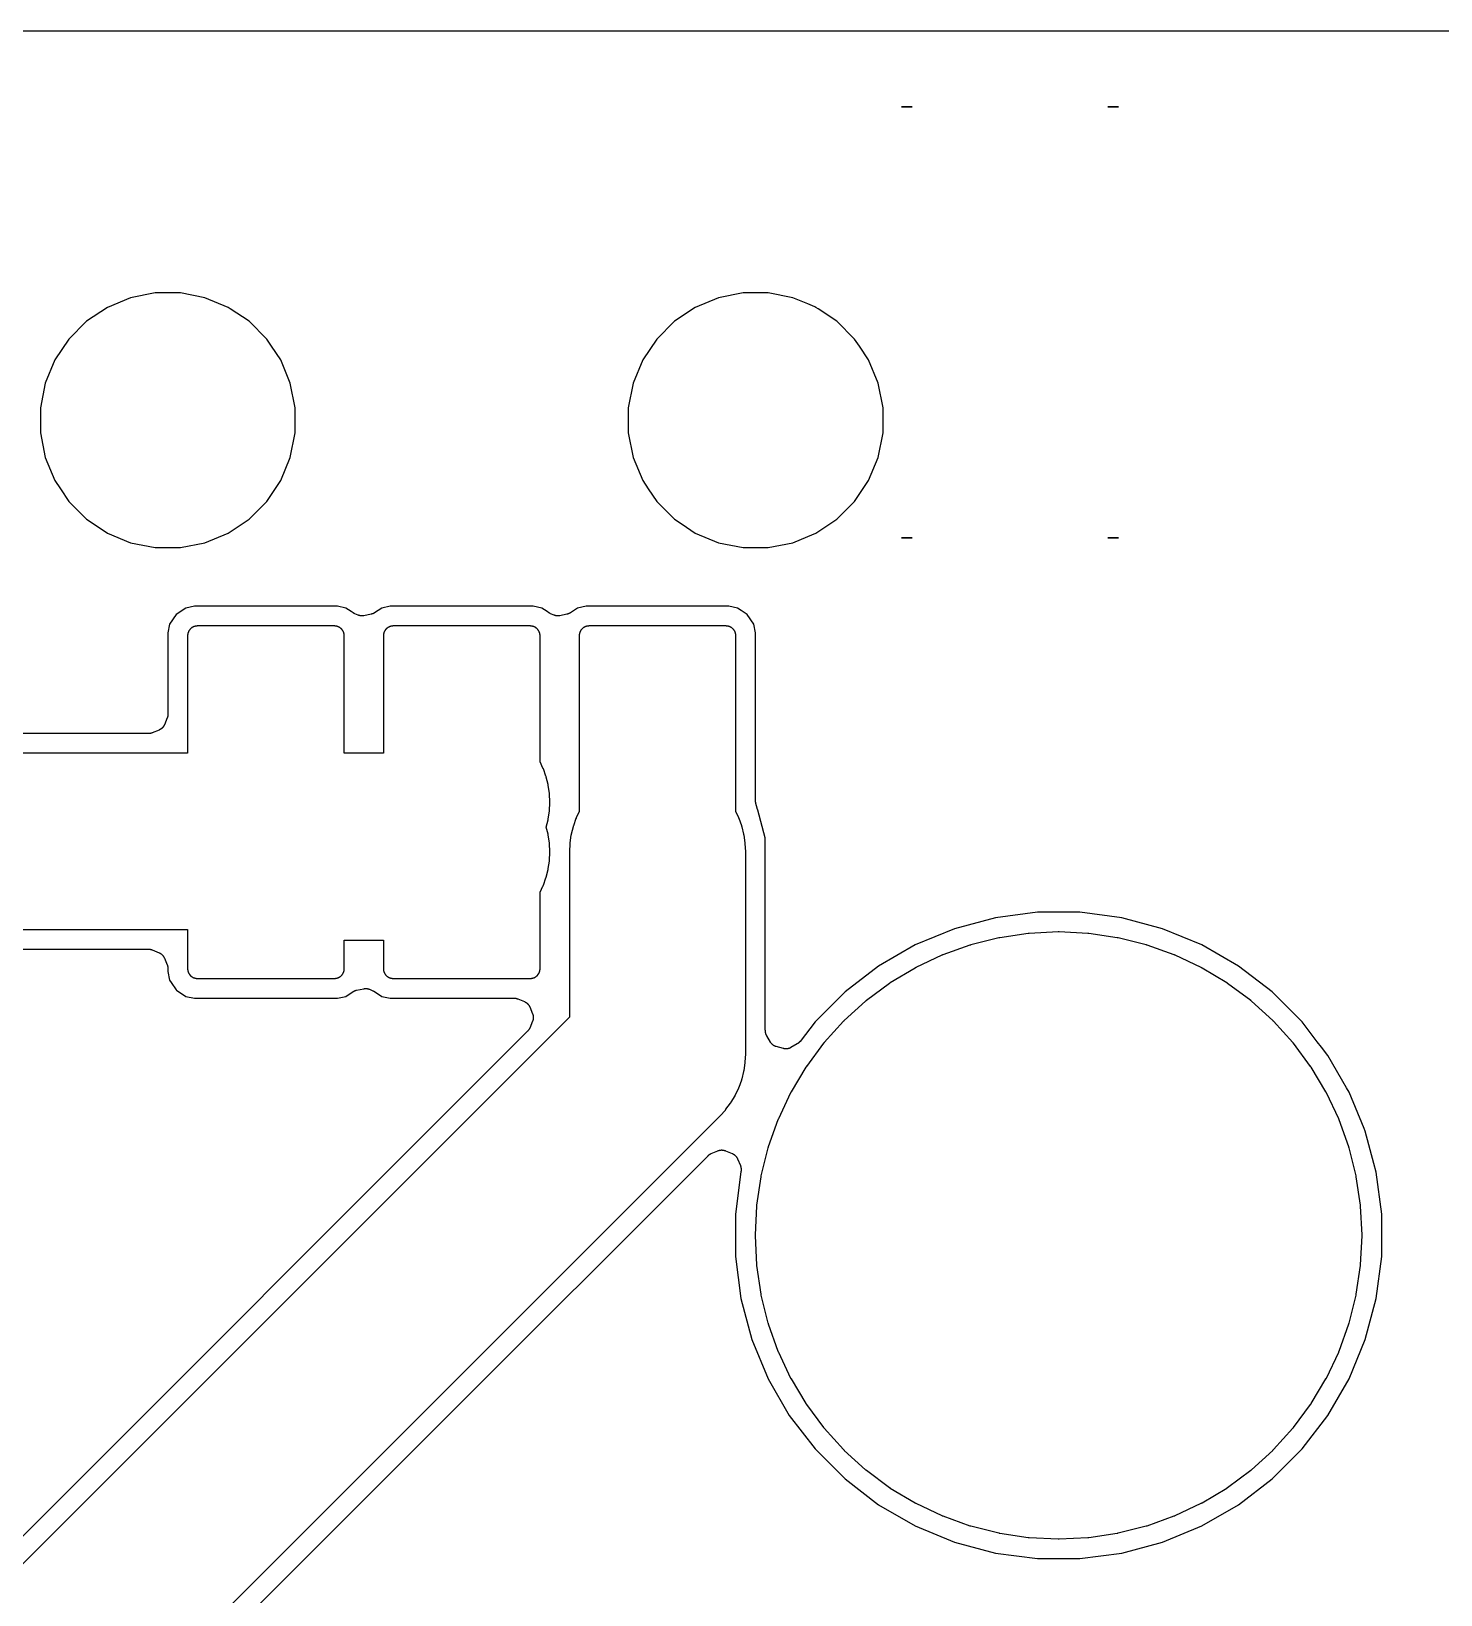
# Model space of a CAD drawing. Header units: metres. Extents: x 95.8 to 136.2, y -96.2 to -61.8.
# Drawn here: x 121.75 to 128.95, y -69.84 to -61.85 of the extents above; entities that cross this region are included whole.
import ezdxf

# ---------------------------------------------------------------- set-up
doc = ezdxf.new("R2010")
doc.units = ezdxf.units.M

msp = doc.modelspace()

# ---------------------------------------------------------------- linework, layer by layer
for points in [[(134, -61.85), (98, -61.85)], [(126.1972, -62.2367), (126.2521, -62.2367), (126.2521, -62.2367), (126.1972, -62.2367), (126.1972, -62.2367)], [(127.307, -62.2367), (127.307, -62.2367), (127.2521, -62.2367), (127.2521, -62.2367), (127.307, -62.2367)], [(121.8004, -63.7726), (121.8004, -63.9008), (121.8254, -64.0264), (121.8744, -64.1448), (121.9026, -64.187), (121.9456, -64.2514), (122.0362, -64.342), (122.0752, -64.368), (122.1428, -64.4132), (122.2612, -64.4622), (122.3868, -64.4872), (122.515, -64.4872), (122.6406, -64.4622), (122.759, -64.4132), (122.8656, -64.342), (122.9562, -64.2514), (123.0274, -64.1448), (123.0764, -64.0264), (123.1014, -63.9008), (123.1014, -63.7726), (123.0764, -63.647), (123.0274, -63.5286), (122.9806, -63.4586), (122.9562, -63.422), (122.8656, -63.3314), (122.7696, -63.2673), (122.759, -63.2602), (122.6406, -63.2112), (122.515, -63.1862), (122.3868, -63.1862), (122.2612, -63.2112), (122.1428, -63.2602), (122.0362, -63.3314), (121.9456, -63.422), (121.8744, -63.5286), (121.8254, -63.647), (121.8004, -63.7726)], [(124.8026, -63.7726), (124.8026, -63.9008), (124.8276, -64.0264), (124.8766, -64.1448), (124.9048, -64.187), (124.9478, -64.2514), (125.0384, -64.342), (125.0774, -64.368), (125.145, -64.4132), (125.2634, -64.4622), (125.389, -64.4872), (125.5172, -64.4872), (125.6428, -64.4622), (125.7195, -64.4305), (125.7612, -64.4132), (125.8678, -64.342), (125.9584, -64.2514), (126.0296, -64.1448), (126.0786, -64.0264), (126.1036, -63.9008), (126.1036, -63.7726), (126.0786, -63.647), (126.0296, -63.5286), (125.9828, -63.4586), (125.9584, -63.422), (125.8678, -63.3314), (125.7718, -63.2673), (125.7612, -63.2602), (125.7555, -63.2579), (125.719, -63.2427), (125.6428, -63.2112), (125.5172, -63.1862), (125.389, -63.1862), (125.2634, -63.2112), (125.145, -63.2602), (125.0384, -63.3314), (124.9478, -63.422), (124.8766, -63.5286), (124.8276, -63.647), (124.8026, -63.7726)], [(126.1972, -64.4365), (126.2521, -64.4365), (126.2521, -64.4365), (126.1972, -64.4365), (126.1972, -64.4365)], [(127.307, -64.4365), (127.307, -64.4365), (127.2521, -64.4365), (127.2521, -64.4365), (127.307, -64.4365)], [(122.4995, -70.303), (123.849, -68.9535), (125.2098, -67.5927), (125.2107, -67.5919), (125.2116, -67.591), (125.2125, -67.5902), (125.2134, -67.5894), (125.2144, -67.5887), (125.2154, -67.5879), (125.2164, -67.5872), (125.2174, -67.5865), (125.2184, -67.5858), (125.2195, -67.5852), (125.2205, -67.5846), (125.2216, -67.584), (125.2227, -67.5834), (125.2238, -67.5829), (125.2249, -67.5824), (125.226, -67.5819), (125.2607, -67.5675), (125.2618, -67.5671), (125.263, -67.5666), (125.2641, -67.5662), (125.2653, -67.5659), (125.2665, -67.5655), (125.2677, -67.5652), (125.2689, -67.5649), (125.2701, -67.5647), (125.2713, -67.5645), (125.2725, -67.5643), (125.2737, -67.5641), (125.2749, -67.564), (125.2761, -67.5639), (125.2774, -67.5638), (125.2786, -67.5637), (125.2798, -67.5637), (125.281, -67.5637), (125.2823, -67.5638), (125.2835, -67.5639), (125.2847, -67.564), (125.2859, -67.5641), (125.2871, -67.5643), (125.2884, -67.5645), (125.2896, -67.5647), (125.2908, -67.5649), (125.292, -67.5652), (125.2931, -67.5655), (125.2943, -67.5659), (125.2955, -67.5662), (125.2967, -67.5666), (125.2978, -67.5671), (125.2989, -67.5675), (125.3336, -67.5819), (125.3347, -67.5824), (125.3358, -67.5829), (125.3369, -67.5834), (125.338, -67.584), (125.3391, -67.5846), (125.3402, -67.5852), (125.3412, -67.5858), (125.3422, -67.5865), (125.3432, -67.5872), (125.3442, -67.5879), (125.3452, -67.5887), (125.3462, -67.5894), (125.3471, -67.5902), (125.348, -67.591), (125.3489, -67.5919), (125.3498, -67.5927), (125.3507, -67.5936), (125.3515, -67.5945), (125.3523, -67.5954), (125.3531, -67.5964), (125.3539, -67.5973), (125.3546, -67.5983), (125.3553, -67.5993), (125.356, -67.6003), (125.3567, -67.6013), (125.3573, -67.6024), (125.358, -67.6034), (125.3586, -67.6045), (125.3591, -67.6056), (125.3597, -67.6067), (125.3602, -67.6078), (125.3606, -67.6089), (125.375, -67.6436), (125.3754, -67.6447), (125.3759, -67.6458), (125.3763, -67.647), (125.3766, -67.6481), (125.377, -67.6493), (125.3773, -67.6504), (125.3776, -67.6516), (125.3778, -67.6528), (125.378, -67.654), (125.3782, -67.6552), (125.3784, -67.6564), (125.3785, -67.6576), (125.3787, -67.6588), (125.3787, -67.66), (125.3788, -67.6612), (125.3788, -67.6624), (125.3788, -67.6636), (125.3788, -67.6648), (125.3787, -67.666), (125.3783, -67.6724), (125.3782, -67.6735), (125.3781, -67.6746), (125.378, -67.6756), (125.3495, -67.8918), (125.3495, -68.1082), (125.3777, -68.3227), (125.4337, -68.5317), (125.5165, -68.7316), (125.6247, -68.9189), (125.7564, -69.0906), (125.9094, -69.2436), (126.0811, -69.3753), (126.2684, -69.4835), (126.4683, -69.5663), (126.6773, -69.6223), (126.8918, -69.6505), (127.1082, -69.6505), (127.3227, -69.6223), (127.5317, -69.5663), (127.7316, -69.4835), (127.9189, -69.3753), (128.0906, -69.2436), (128.2436, -69.0906), (128.3753, -68.9189), (128.4835, -68.7316), (128.5663, -68.5317), (128.6223, -68.3227), (128.6505, -68.1082), (128.6505, -67.8918), (128.6223, -67.6773), (128.6103, -67.6326), (128.5663, -67.4683), (128.56, -67.4533), (128.4835, -67.2684), (128.4708, -67.2466), (128.3753, -67.0811), (128.3423, -67.0381), (128.3213, -67.0107), (128.2436, -66.9094), (128.0906, -66.7564), (127.9189, -66.6247), (127.7316, -66.5165), (127.5317, -66.4337), (127.3227, -66.3777), (127.1082, -66.3495), (126.8918, -66.3495), (126.6773, -66.3777), (126.4683, -66.4337), (126.2684, -66.5165), (126.0811, -66.6247), (125.9094, -66.7564), (125.7564, -66.9094), (125.68, -67.009), (125.6793, -67.0099), (125.6785, -67.0109), (125.6777, -67.0118), (125.6769, -67.0127), (125.676, -67.0136), (125.6751, -67.0144), (125.6743, -67.0153), (125.6733, -67.0161), (125.6724, -67.0169), (125.6715, -67.0177), (125.6705, -67.0184), (125.6695, -67.0192), (125.6685, -67.0199), (125.6675, -67.0205), (125.6664, -67.0212), (125.6654, -67.0218), (125.6329, -67.0406), (125.6318, -67.0412), (125.6307, -67.0417), (125.6296, -67.0423), (125.6285, -67.0428), (125.6274, -67.0433), (125.6263, -67.0438), (125.6251, -67.0442), (125.624, -67.0446), (125.6228, -67.045), (125.6216, -67.0453), (125.6204, -67.0457), (125.6193, -67.046), (125.6181, -67.0462), (125.6168, -67.0465), (125.6156, -67.0467), (125.6144, -67.0468), (125.6132, -67.047), (125.612, -67.0471), (125.6108, -67.0472), (125.6095, -67.0472), (125.6083, -67.0473), (125.6071, -67.0473), (125.6059, -67.0472), (125.6046, -67.0472), (125.6034, -67.0471), (125.6022, -67.0469), (125.601, -67.0468), (125.5998, -67.0466), (125.5985, -67.0464), (125.5973, -67.0461), (125.5961, -67.0459), (125.595, -67.0456), (125.5587, -67.0359), (125.5575, -67.0355), (125.5564, -67.0352), (125.5552, -67.0348), (125.5541, -67.0344), (125.5529, -67.0339), (125.5518, -67.0334), (125.5507, -67.0329), (125.5496, -67.0324), (125.5485, -67.0319), (125.5474, -67.0313), (125.5463, -67.0307), (125.5453, -67.03), (125.5442, -67.0294), (125.5432, -67.0287), (125.5422, -67.028), (125.5412, -67.0272), (125.5403, -67.0265), (125.5393, -67.0257), (125.5384, -67.0249), (125.5375, -67.0241), (125.5366, -67.0232), (125.5357, -67.0223), (125.5349, -67.0214), (125.5341, -67.0205), (125.5333, -67.0196), (125.5325, -67.0186), (125.5318, -67.0177), (125.531, -67.0167), (125.5303, -67.0157), (125.5296, -67.0147), (125.529, -67.0136), (125.5284, -67.0126), (125.5096, -66.9801), (125.509, -66.979), (125.5085, -66.978), (125.5079, -66.9769), (125.5074, -66.9758), (125.5069, -66.9747), (125.5065, -66.9736), (125.506, -66.9725), (125.5056, -66.9713), (125.5053, -66.9702), (125.5049, -66.969), (125.5046, -66.9679), (125.5043, -66.9667), (125.504, -66.9655), (125.5038, -66.9643), (125.5036, -66.9631), (125.5034, -66.962), (125.5032, -66.9608), (125.5031, -66.9596), (125.503, -66.9584), (125.5026, -66.952), (125.5025, -66.9509), (125.5025, -66.9498), (125.5025, -66.9487), (125.5025, -65.9689), (125.465, -65.8288), (125.4646, -65.8282), (125.4641, -65.8271), (125.4636, -65.826), (125.4631, -65.8249), (125.4626, -65.8238), (125.4622, -65.8227), (125.4618, -65.8216), (125.4614, -65.8205), (125.4611, -65.8193), (125.4608, -65.8182), (125.4542, -65.7937), (125.4539, -65.7926), (125.4536, -65.7914), (125.4534, -65.7902), (125.4532, -65.7891), (125.453, -65.7879), (125.4529, -65.7867), (125.4527, -65.7855), (125.4526, -65.7843), (125.4526, -65.7831), (125.4525, -65.782), (125.4525, -65.7808), (125.4525, -64.9226), (125.4438, -64.8787), (125.4105, -64.8289), (125.379, -64.8079), (125.3607, -64.7956), (125.3168, -64.7869), (124.5872, -64.7869), (124.5433, -64.7956), (124.507, -64.8199), (124.506, -64.8205), (124.5049, -64.8212), (124.5039, -64.8218), (124.5028, -64.8224), (124.5017, -64.823), (124.5006, -64.8235), (124.4995, -64.824), (124.4984, -64.8245), (124.4972, -64.8249), (124.4961, -64.8254), (124.4949, -64.8258), (124.4937, -64.8261), (124.4926, -64.8265), (124.4914, -64.8268), (124.4902, -64.8271), (124.489, -64.8273), (124.4522, -64.8347), (124.451, -64.8349), (124.4498, -64.8351), (124.4486, -64.8352), (124.4473, -64.8354), (124.4461, -64.8355), (124.4449, -64.8356), (124.4437, -64.8356), (124.4424, -64.8356), (124.4412, -64.8356), (124.44, -64.8356), (124.4388, -64.8355), (124.4375, -64.8354), (124.4363, -64.8352), (124.4351, -64.8351), (124.4339, -64.8349), (124.4327, -64.8347), (124.4315, -64.8344), (124.4303, -64.8341), (124.4291, -64.8338), (124.4279, -64.8335), (124.4268, -64.8331), (124.4256, -64.8327), (124.4244, -64.8323), (124.4233, -64.8318), (124.4056, -64.8245), (124.4045, -64.824), (124.4034, -64.8235), (124.4023, -64.823), (124.4012, -64.8224), (124.4001, -64.8218), (124.3991, -64.8212), (124.398, -64.8205), (124.397, -64.8199), (124.3879, -64.8138), (124.3607, -64.7956), (124.3168, -64.7869), (123.5872, -64.7869), (123.5433, -64.7956), (123.507, -64.8199), (123.506, -64.8205), (123.5049, -64.8212), (123.5039, -64.8218), (123.5028, -64.8224), (123.5017, -64.823), (123.5006, -64.8235), (123.4995, -64.824), (123.4984, -64.8245), (123.4972, -64.8249), (123.4961, -64.8254), (123.4949, -64.8258), (123.4937, -64.8261), (123.4926, -64.8265), (123.4914, -64.8268), (123.4902, -64.8271), (123.489, -64.8273), (123.4522, -64.8347), (123.451, -64.8349), (123.4498, -64.8351), (123.4486, -64.8352), (123.4473, -64.8354), (123.4461, -64.8355), (123.4449, -64.8356), (123.4437, -64.8356), (123.4424, -64.8356), (123.4412, -64.8356), (123.44, -64.8356), (123.4388, -64.8355), (123.4375, -64.8354), (123.4363, -64.8352), (123.4351, -64.8351), (123.4339, -64.8349), (123.4327, -64.8347), (123.4315, -64.8344), (123.4303, -64.8341), (123.4291, -64.8338), (123.4279, -64.8335), (123.4268, -64.8331), (123.4256, -64.8327), (123.4244, -64.8323), (123.4233, -64.8318), (123.4056, -64.8245), (123.4045, -64.824), (123.4034, -64.8235), (123.4023, -64.823), (123.4012, -64.8224), (123.4001, -64.8218), (123.3991, -64.8212), (123.398, -64.8205), (123.397, -64.8199), (123.3879, -64.8138), (123.3607, -64.7956), (123.3168, -64.7869), (122.5872, -64.7869), (122.5433, -64.7956), (122.4935, -64.8289), (122.4602, -64.8787), (122.4515, -64.9226), (122.4515, -65.338), (122.4515, -65.3392), (122.4514, -65.3405), (122.4514, -65.3417), (122.4513, -65.3429), (122.4511, -65.3441), (122.451, -65.3453), (122.4508, -65.3465), (122.4505, -65.3478), (122.4503, -65.349), (122.45, -65.3501), (122.4497, -65.3513), (122.4493, -65.3525), (122.449, -65.3537), (122.4486, -65.3548), (122.4481, -65.356), (122.4477, -65.3571), (122.4333, -65.3918), (122.4329, -65.3929), (122.4323, -65.394), (122.4318, -65.3951), (122.4312, -65.3962), (122.4307, -65.3973), (122.43, -65.3984), (122.4294, -65.3994), (122.4287, -65.4004), (122.428, -65.4014), (122.4273, -65.4024), (122.4266, -65.4034), (122.4258, -65.4044), (122.425, -65.4053), (122.4242, -65.4062), (122.4234, -65.4071), (122.4225, -65.408), (122.4216, -65.4089), (122.4207, -65.4097), (122.4198, -65.4105), (122.4189, -65.4113), (122.4179, -65.4121), (122.4169, -65.4128), (122.4159, -65.4135), (122.4149, -65.4142), (122.4139, -65.4149), (122.4129, -65.4155), (122.4118, -65.4162), (122.4107, -65.4167), (122.4096, -65.4173), (122.4085, -65.4178), (122.4074, -65.4184), (122.4063, -65.4188), (122.3716, -65.4332), (122.3705, -65.4336), (122.3693, -65.4341), (122.3682, -65.4345), (122.367, -65.4348), (122.3658, -65.4352), (122.3646, -65.4355), (122.3635, -65.4358), (122.3623, -65.436), (122.361, -65.4363), (122.3598, -65.4365), (122.3586, -65.4366), (122.3574, -65.4368), (122.3562, -65.4369), (122.355, -65.4369), (122.3537, -65.437), (122.3525, -65.437), (121.8227, -65.437), (121.8215, -65.437), (121.8202, -65.4369), (121.819, -65.4369), (121.8178, -65.4368), (121.8166, -65.4366), (121.8157, -65.4365), (120.6019, -65.4365)], [(122.3702, -70.2905), (125.2703, -67.3903), (125.2712, -67.3895), (125.272, -67.3886), (125.2984, -67.3595), (125.2992, -67.3585), (125.3, -67.3576), (125.3008, -67.3566), (125.3015, -67.3557), (125.3249, -67.3241), (125.3256, -67.3231), (125.3263, -67.3221), (125.327, -67.3211), (125.3276, -67.32), (125.3478, -67.2864), (125.3484, -67.2853), (125.349, -67.2842), (125.3496, -67.2831), (125.3501, -67.282), (125.3669, -67.2465), (125.3674, -67.2454), (125.3679, -67.2443), (125.3684, -67.2431), (125.3688, -67.242), (125.382, -67.205), (125.3824, -67.2039), (125.3828, -67.2027), (125.3832, -67.2015), (125.3835, -67.2003), (125.393, -67.1622), (125.3933, -67.161), (125.3935, -67.1598), (125.3938, -67.1586), (125.394, -67.1574), (125.3997, -67.1186), (125.3999, -67.1173), (125.4, -67.1161), (125.4001, -67.1149), (125.4002, -67.1137), (125.4021, -67.0745), (125.4022, -67.0732), (125.4022, -67.072), (125.4022, -66.0414), (125.4022, -66.0402), (125.4021, -66.0389), (125.4002, -65.9997), (125.4001, -65.9985), (125.4, -65.9973), (125.3999, -65.9961), (125.3997, -65.9948), (125.394, -65.956), (125.3938, -65.9548), (125.3935, -65.9536), (125.3933, -65.9524), (125.393, -65.9512), (125.3835, -65.9131), (125.3832, -65.9119), (125.3828, -65.9107), (125.3824, -65.9095), (125.382, -65.9084), (125.3688, -65.8714), (125.3684, -65.8703), (125.3679, -65.8691), (125.3674, -65.868), (125.3669, -65.8669), (125.352, -65.8353), (125.352, -64.9374), (125.352, -64.9362), (125.3519, -64.9349), (125.3519, -64.9337), (125.3518, -64.9325), (125.3516, -64.9313), (125.3515, -64.9301), (125.3513, -64.9289), (125.351, -64.9276), (125.3508, -64.9264), (125.3505, -64.9253), (125.3502, -64.9241), (125.3498, -64.9229), (125.3495, -64.9217), (125.3491, -64.9206), (125.3486, -64.9194), (125.3482, -64.9183), (125.3477, -64.9171), (125.3472, -64.916), (125.3467, -64.9149), (125.3461, -64.9138), (125.3455, -64.9128), (125.3449, -64.9117), (125.3442, -64.9107), (125.3436, -64.9096), (125.3429, -64.9086), (125.3422, -64.9076), (125.3414, -64.9066), (125.3407, -64.9057), (125.3399, -64.9047), (125.339, -64.9038), (125.3382, -64.9029), (125.3374, -64.902), (125.3365, -64.9012), (125.3356, -64.9004), (125.3347, -64.8995), (125.3337, -64.8987), (125.3328, -64.898), (125.3318, -64.8972), (125.3308, -64.8965), (125.3298, -64.8958), (125.3287, -64.8952), (125.3277, -64.8945), (125.3266, -64.8939), (125.3256, -64.8933), (125.3245, -64.8927), (125.3234, -64.8922), (125.3223, -64.8917), (125.3211, -64.8912), (125.32, -64.8908), (125.3188, -64.8903), (125.3177, -64.8899), (125.3165, -64.8896), (125.3153, -64.8892), (125.3141, -64.8889), (125.313, -64.8886), (125.3118, -64.8884), (125.3105, -64.8881), (125.3093, -64.8879), (125.3081, -64.8878), (125.3069, -64.8876), (125.3057, -64.8875), (125.3045, -64.8875), (125.3032, -64.8874), (125.302, -64.8874), (124.602, -64.8874), (124.6008, -64.8874), (124.5995, -64.8875), (124.5983, -64.8875), (124.5971, -64.8876), (124.5959, -64.8878), (124.5947, -64.8879), (124.5935, -64.8881), (124.5922, -64.8884), (124.591, -64.8886), (124.5899, -64.8889), (124.5887, -64.8892), (124.5875, -64.8896), (124.5863, -64.8899), (124.5852, -64.8903), (124.584, -64.8908), (124.5829, -64.8912), (124.5817, -64.8917), (124.5806, -64.8922), (124.5795, -64.8927), (124.5784, -64.8933), (124.5774, -64.8939), (124.5763, -64.8945), (124.5753, -64.8952), (124.5742, -64.8958), (124.5732, -64.8965), (124.5722, -64.8972), (124.5712, -64.898), (124.5703, -64.8987), (124.5693, -64.8995), (124.5684, -64.9004), (124.5675, -64.9012), (124.5666, -64.902), (124.5658, -64.9029), (124.565, -64.9038), (124.5641, -64.9047), (124.5633, -64.9057), (124.5626, -64.9066), (124.5618, -64.9076), (124.5611, -64.9086), (124.5604, -64.9096), (124.5598, -64.9107), (124.5591, -64.9117), (124.5585, -64.9128), (124.5579, -64.9138), (124.5573, -64.9149), (124.5568, -64.916), (124.5563, -64.9171), (124.5558, -64.9183), (124.5554, -64.9194), (124.5549, -64.9206), (124.5545, -64.9217), (124.5542, -64.9229), (124.5538, -64.9241), (124.5535, -64.9253), (124.5532, -64.9264), (124.553, -64.9276), (124.5527, -64.9289), (124.5525, -64.9301), (124.5524, -64.9313), (124.5522, -64.9325), (124.5521, -64.9337), (124.5521, -64.9349), (124.552, -64.9362), (124.552, -64.9374), (124.552, -65.8353), (124.5371, -65.8669), (124.5366, -65.868), (124.5361, -65.8691), (124.5356, -65.8703), (124.5352, -65.8714), (124.522, -65.9084), (124.5216, -65.9095), (124.5212, -65.9107), (124.5208, -65.9119), (124.5205, -65.9131), (124.511, -65.9512), (124.5107, -65.9524), (124.5105, -65.9536), (124.5102, -65.9548), (124.51, -65.956), (124.5043, -65.9948), (124.5041, -65.9961), (124.504, -65.9973), (124.5039, -65.9985), (124.5038, -65.9997), (124.5019, -66.0389), (124.5018, -66.0402), (124.5018, -66.0414), (124.5018, -66.8855), (118.608, -72.7793)], [(120.3375, -66.4377), (122.552, -66.4377), (122.552, -66.6374), (122.552, -66.6386), (122.5521, -66.6399), (122.5521, -66.6411), (122.5522, -66.6423), (122.5524, -66.6435), (122.5525, -66.6447), (122.5527, -66.6459), (122.553, -66.6472), (122.5532, -66.6484), (122.5535, -66.6495), (122.5538, -66.6507), (122.5542, -66.6519), (122.5545, -66.6531), (122.5549, -66.6542), (122.5554, -66.6554), (122.5558, -66.6565), (122.5563, -66.6577), (122.5568, -66.6588), (122.5573, -66.6599), (122.5579, -66.661), (122.5585, -66.662), (122.5591, -66.6631), (122.5598, -66.6641), (122.5604, -66.6652), (122.5611, -66.6662), (122.5618, -66.6672), (122.5626, -66.6682), (122.5633, -66.6691), (122.5641, -66.6701), (122.565, -66.671), (122.5658, -66.6719), (122.5666, -66.6728), (122.5675, -66.6736), (122.5684, -66.6744), (122.5693, -66.6753), (122.5703, -66.6761), (122.5712, -66.6768), (122.5722, -66.6776), (122.5732, -66.6783), (122.5742, -66.679), (122.5753, -66.6796), (122.5763, -66.6803), (122.5774, -66.6809), (122.5784, -66.6815), (122.5795, -66.6821), (122.5806, -66.6826), (122.5817, -66.6831), (122.5829, -66.6836), (122.584, -66.684), (122.5852, -66.6845), (122.5863, -66.6849), (122.5875, -66.6852), (122.5887, -66.6856), (122.5899, -66.6859), (122.591, -66.6862), (122.5922, -66.6864), (122.5935, -66.6867), (122.5947, -66.6869), (122.5959, -66.687), (122.5971, -66.6872), (122.5983, -66.6873), (122.5995, -66.6873), (122.6008, -66.6874), (122.602, -66.6874), (123.302, -66.6874), (123.3032, -66.6874), (123.3045, -66.6873), (123.3057, -66.6873), (123.3069, -66.6872), (123.3081, -66.687), (123.3093, -66.6869), (123.3105, -66.6867), (123.3118, -66.6864), (123.313, -66.6862), (123.3141, -66.6859), (123.3153, -66.6856), (123.3165, -66.6852), (123.3177, -66.6849), (123.3188, -66.6845), (123.32, -66.684), (123.3211, -66.6836), (123.3223, -66.6831), (123.3234, -66.6826), (123.3245, -66.6821), (123.3256, -66.6815), (123.3266, -66.6809), (123.3277, -66.6803), (123.3287, -66.6796), (123.3298, -66.679), (123.3308, -66.6783), (123.3318, -66.6776), (123.3328, -66.6768), (123.3337, -66.6761), (123.3347, -66.6753), (123.3356, -66.6744), (123.3365, -66.6736), (123.3374, -66.6728), (123.3382, -66.6719), (123.339, -66.671), (123.3399, -66.6701), (123.3407, -66.6691), (123.3414, -66.6682), (123.3422, -66.6672), (123.3429, -66.6662), (123.3436, -66.6652), (123.3442, -66.6641), (123.3449, -66.6631), (123.3455, -66.662), (123.3461, -66.661), (123.3467, -66.6599), (123.3472, -66.6588), (123.3477, -66.6577), (123.3482, -66.6565), (123.3486, -66.6554), (123.3491, -66.6542), (123.3495, -66.6531), (123.3498, -66.6519), (123.3502, -66.6507), (123.3505, -66.6495), (123.3508, -66.6484), (123.351, -66.6472), (123.3513, -66.6459), (123.3515, -66.6447), (123.3516, -66.6435), (123.3518, -66.6423), (123.3519, -66.6411), (123.3519, -66.6399), (123.352, -66.6386), (123.352, -66.6374), (123.352, -66.4916), (123.552, -66.4916), (123.552, -66.6374), (123.552, -66.6386), (123.5521, -66.6399), (123.5521, -66.6411), (123.5522, -66.6423), (123.5524, -66.6435), (123.5525, -66.6447), (123.5527, -66.6459), (123.553, -66.6472), (123.5532, -66.6484), (123.5535, -66.6495), (123.5538, -66.6507), (123.5542, -66.6519), (123.5545, -66.6531), (123.5549, -66.6542), (123.5554, -66.6554), (123.5558, -66.6565), (123.5563, -66.6577), (123.5568, -66.6588), (123.5573, -66.6599), (123.5579, -66.661), (123.5585, -66.662), (123.5591, -66.6631), (123.5598, -66.6641), (123.5604, -66.6652), (123.5611, -66.6662), (123.5618, -66.6672), (123.5626, -66.6682), (123.5633, -66.6691), (123.5641, -66.6701), (123.565, -66.671), (123.5658, -66.6719), (123.5666, -66.6728), (123.5675, -66.6736), (123.5684, -66.6744), (123.5693, -66.6753), (123.5703, -66.6761), (123.5712, -66.6768), (123.5722, -66.6776), (123.5732, -66.6783), (123.5742, -66.679), (123.5753, -66.6796), (123.5763, -66.6803), (123.5774, -66.6809), (123.5784, -66.6815), (123.5795, -66.6821), (123.5806, -66.6826), (123.5817, -66.6831), (123.5829, -66.6836), (123.584, -66.684), (123.5852, -66.6845), (123.5863, -66.6849), (123.5875, -66.6852), (123.5887, -66.6856), (123.5899, -66.6859), (123.591, -66.6862), (123.5922, -66.6864), (123.5935, -66.6867), (123.5947, -66.6869), (123.5959, -66.687), (123.5971, -66.6872), (123.5983, -66.6873), (123.5995, -66.6873), (123.6008, -66.6874), (123.602, -66.6874), (124.302, -66.6874), (124.3032, -66.6874), (124.3045, -66.6873), (124.3057, -66.6873), (124.3069, -66.6872), (124.3081, -66.687), (124.3093, -66.6869), (124.3105, -66.6867), (124.3118, -66.6864), (124.313, -66.6862), (124.3141, -66.6859), (124.3153, -66.6856), (124.3165, -66.6852), (124.3177, -66.6849), (124.3188, -66.6845), (124.32, -66.684), (124.3211, -66.6836), (124.3223, -66.6831), (124.3234, -66.6826), (124.3245, -66.6821), (124.3256, -66.6815), (124.3266, -66.6809), (124.3277, -66.6803), (124.3287, -66.6796), (124.3298, -66.679), (124.3308, -66.6783), (124.3318, -66.6776), (124.3328, -66.6768), (124.3337, -66.6761), (124.3347, -66.6753), (124.3356, -66.6744), (124.3365, -66.6736), (124.3374, -66.6728), (124.3382, -66.6719), (124.339, -66.671), (124.3399, -66.6701), (124.3407, -66.6691), (124.3414, -66.6682), (124.3422, -66.6672), (124.3429, -66.6662), (124.3436, -66.6652), (124.3442, -66.6641), (124.3449, -66.6631), (124.3455, -66.662), (124.3461, -66.661), (124.3467, -66.6599), (124.3472, -66.6588), (124.3477, -66.6577), (124.3482, -66.6565), (124.3486, -66.6554), (124.3491, -66.6542), (124.3495, -66.6531), (124.3498, -66.6519), (124.3502, -66.6507), (124.3505, -66.6495), (124.3508, -66.6484), (124.351, -66.6472), (124.3513, -66.6459), (124.3515, -66.6447), (124.3516, -66.6435), (124.3518, -66.6423), (124.3519, -66.6411), (124.3519, -66.6399), (124.352, -66.6386), (124.352, -66.6374), (124.352, -66.2475), (124.3669, -66.2159), (124.3674, -66.2148), (124.3679, -66.2137), (124.3684, -66.2125), (124.3688, -66.2114), (124.382, -66.1744), (124.3824, -66.1733), (124.3828, -66.1721), (124.3832, -66.1709), (124.3835, -66.1697), (124.393, -66.1316), (124.3933, -66.1304), (124.3935, -66.1292), (124.3938, -66.128), (124.394, -66.1268), (124.3997, -66.088), (124.3999, -66.0867), (124.4, -66.0855), (124.4001, -66.0843), (124.4002, -66.0831), (124.4021, -66.0439), (124.4022, -66.0426), (124.4022, -66.0414), (124.4022, -66.0402), (124.4021, -66.0389), (124.4002, -65.9997), (124.4001, -65.9985), (124.4, -65.9973), (124.3999, -65.9961), (124.3997, -65.9948), (124.394, -65.956), (124.3938, -65.9548), (124.3935, -65.9536), (124.3933, -65.9524), (124.393, -65.9512), (124.3838, -65.9144), (124.393, -65.8776), (124.3933, -65.8764), (124.3935, -65.8752), (124.3938, -65.874), (124.394, -65.8728), (124.3997, -65.834), (124.3999, -65.8327), (124.4, -65.8315), (124.4001, -65.8303), (124.4002, -65.8291), (124.4021, -65.7899), (124.4022, -65.7886), (124.4022, -65.7874), (124.4022, -65.7862), (124.4021, -65.7849), (124.4002, -65.7457), (124.4001, -65.7445), (124.4, -65.7433), (124.3999, -65.7421), (124.3997, -65.7408), (124.394, -65.702), (124.3938, -65.7008), (124.3935, -65.6996), (124.3933, -65.6984), (124.393, -65.6972), (124.3835, -65.6591), (124.3832, -65.6579), (124.3828, -65.6567), (124.3824, -65.6555), (124.382, -65.6544), (124.3688, -65.6174), (124.3684, -65.6163), (124.3679, -65.6151), (124.3674, -65.614), (124.3669, -65.6129), (124.352, -65.5813), (124.352, -64.9374), (124.352, -64.9362), (124.3519, -64.9349), (124.3519, -64.9337), (124.3518, -64.9325), (124.3516, -64.9313), (124.3515, -64.9301), (124.3513, -64.9289), (124.351, -64.9276), (124.3508, -64.9264), (124.3505, -64.9253), (124.3502, -64.9241), (124.3498, -64.9229), (124.3495, -64.9217), (124.3491, -64.9206), (124.3486, -64.9194), (124.3482, -64.9183), (124.3477, -64.9171), (124.3472, -64.916), (124.3467, -64.9149), (124.3461, -64.9138), (124.3455, -64.9128), (124.3449, -64.9117), (124.3442, -64.9107), (124.3436, -64.9096), (124.3429, -64.9086), (124.3422, -64.9076), (124.3414, -64.9066), (124.3407, -64.9057), (124.3399, -64.9047), (124.339, -64.9038), (124.3382, -64.9029), (124.3374, -64.902), (124.3365, -64.9012), (124.3356, -64.9004), (124.3347, -64.8995), (124.3337, -64.8987), (124.3328, -64.898), (124.3318, -64.8972), (124.3308, -64.8965), (124.3298, -64.8958), (124.3287, -64.8952), (124.3277, -64.8945), (124.3266, -64.8939), (124.3256, -64.8933), (124.3245, -64.8927), (124.3234, -64.8922), (124.3223, -64.8917), (124.3211, -64.8912), (124.32, -64.8908), (124.3188, -64.8903), (124.3177, -64.8899), (124.3165, -64.8896), (124.3153, -64.8892), (124.3141, -64.8889), (124.313, -64.8886), (124.3118, -64.8884), (124.3105, -64.8881), (124.3093, -64.8879), (124.3081, -64.8878), (124.3069, -64.8876), (124.3057, -64.8875), (124.3045, -64.8875), (124.3032, -64.8874), (124.302, -64.8874), (123.602, -64.8874), (123.6008, -64.8874), (123.5995, -64.8875), (123.5983, -64.8875), (123.5971, -64.8876), (123.5959, -64.8878), (123.5947, -64.8879), (123.5935, -64.8881), (123.5922, -64.8884), (123.591, -64.8886), (123.5899, -64.8889), (123.5887, -64.8892), (123.5875, -64.8896), (123.5863, -64.8899), (123.5852, -64.8903), (123.584, -64.8908), (123.5829, -64.8912), (123.5817, -64.8917), (123.5806, -64.8922), (123.5795, -64.8927), (123.5784, -64.8933), (123.5774, -64.8939), (123.5763, -64.8945), (123.5753, -64.8952), (123.5742, -64.8958), (123.5732, -64.8965), (123.5722, -64.8972), (123.5712, -64.898), (123.5703, -64.8987), (123.5693, -64.8995), (123.5684, -64.9004), (123.5675, -64.9012), (123.5666, -64.902), (123.5658, -64.9029), (123.565, -64.9038), (123.5641, -64.9047), (123.5633, -64.9057), (123.5626, -64.9066), (123.5618, -64.9076), (123.5611, -64.9086), (123.5604, -64.9096), (123.5598, -64.9107), (123.5591, -64.9117), (123.5585, -64.9128), (123.5579, -64.9138), (123.5573, -64.9149), (123.5568, -64.916), (123.5563, -64.9171), (123.5558, -64.9183), (123.5554, -64.9194), (123.5549, -64.9206), (123.5545, -64.9217), (123.5542, -64.9229), (123.5538, -64.9241), (123.5535, -64.9253), (123.5532, -64.9264), (123.553, -64.9276), (123.5527, -64.9289), (123.5525, -64.9301), (123.5524, -64.9313), (123.5522, -64.9325), (123.5521, -64.9337), (123.5521, -64.9349), (123.552, -64.9362), (123.552, -64.9374), (123.552, -65.5373), (123.352, -65.5373), (123.352, -64.9374), (123.352, -64.9362), (123.3519, -64.9349), (123.3519, -64.9337), (123.3518, -64.9325), (123.3516, -64.9313), (123.3515, -64.9301), (123.3513, -64.9289), (123.351, -64.9276), (123.3508, -64.9264), (123.3505, -64.9253), (123.3502, -64.9241), (123.3498, -64.9229), (123.3495, -64.9217), (123.3491, -64.9206), (123.3486, -64.9194), (123.3482, -64.9183), (123.3477, -64.9171), (123.3472, -64.916), (123.3467, -64.9149), (123.3461, -64.9138), (123.3455, -64.9128), (123.3449, -64.9117), (123.3442, -64.9107), (123.3436, -64.9096), (123.3429, -64.9086), (123.3422, -64.9076), (123.3414, -64.9066), (123.3407, -64.9057), (123.3399, -64.9047), (123.339, -64.9038), (123.3382, -64.9029), (123.3374, -64.902), (123.3365, -64.9012), (123.3356, -64.9004), (123.3347, -64.8995), (123.3337, -64.8987), (123.3328, -64.898), (123.3318, -64.8972), (123.3308, -64.8965), (123.3298, -64.8958), (123.3287, -64.8952), (123.3277, -64.8945), (123.3266, -64.8939), (123.3256, -64.8933), (123.3245, -64.8927), (123.3234, -64.8922), (123.3223, -64.8917), (123.3211, -64.8912), (123.32, -64.8908), (123.3188, -64.8903), (123.3177, -64.8899), (123.3165, -64.8896), (123.3153, -64.8892), (123.3141, -64.8889), (123.313, -64.8886), (123.3118, -64.8884), (123.3105, -64.8881), (123.3093, -64.8879), (123.3081, -64.8878), (123.3069, -64.8876), (123.3057, -64.8875), (123.3045, -64.8875), (123.3032, -64.8874), (123.302, -64.8874), (122.602, -64.8874), (122.6008, -64.8874), (122.5995, -64.8875), (122.5983, -64.8875), (122.5971, -64.8876), (122.5959, -64.8878), (122.5947, -64.8879), (122.5935, -64.8881), (122.5922, -64.8884), (122.591, -64.8886), (122.5899, -64.8889), (122.5887, -64.8892), (122.5875, -64.8896), (122.5863, -64.8899), (122.5852, -64.8903), (122.584, -64.8908), (122.5829, -64.8912), (122.5817, -64.8917), (122.5806, -64.8922), (122.5795, -64.8927), (122.5784, -64.8933), (122.5774, -64.8939), (122.5763, -64.8945), (122.5753, -64.8952), (122.5742, -64.8958), (122.5732, -64.8965), (122.5722, -64.8972), (122.5712, -64.898), (122.5703, -64.8987), (122.5693, -64.8995), (122.5684, -64.9004), (122.5675, -64.9012), (122.5666, -64.902), (122.5658, -64.9029), (122.565, -64.9038), (122.5641, -64.9047), (122.5633, -64.9057), (122.5626, -64.9066), (122.5618, -64.9076), (122.5611, -64.9086), (122.5604, -64.9096), (122.5598, -64.9107), (122.5591, -64.9117), (122.5585, -64.9128), (122.5579, -64.9138), (122.5573, -64.9149), (122.5568, -64.916), (122.5563, -64.9171), (122.5558, -64.9183), (122.5554, -64.9194), (122.5549, -64.9206), (122.5545, -64.9217), (122.5542, -64.9229), (122.5538, -64.9241), (122.5535, -64.9253), (122.5532, -64.9264), (122.553, -64.9276), (122.5527, -64.9289), (122.5525, -64.9301), (122.5524, -64.9313), (122.5522, -64.9325), (122.5521, -64.9337), (122.5521, -64.9349), (122.552, -64.9362), (122.552, -64.9374), (122.552, -65.5373), (120.524, -65.5373)], [(125.4578, -68.1544), (125.4794, -68.3), (125.4796, -68.3012), (125.4798, -68.3024), (125.48, -68.3036), (125.4803, -68.3048), (125.5161, -68.4476), (125.5164, -68.4488), (125.5167, -68.4499), (125.5171, -68.4511), (125.5175, -68.4523), (125.5671, -68.5909), (125.5675, -68.592), (125.568, -68.5932), (125.5685, -68.5943), (125.569, -68.5954), (125.6319, -68.7285), (125.6325, -68.7296), (125.633, -68.7307), (125.6336, -68.7317), (125.6342, -68.7328), (125.7099, -68.8591), (125.7106, -68.8601), (125.7112, -68.8611), (125.7119, -68.8621), (125.7126, -68.8631), (125.8003, -68.9814), (125.8011, -68.9824), (125.8018, -68.9833), (125.8026, -68.9842), (125.8034, -68.9852), (125.9023, -69.0942), (125.9031, -69.0951), (125.904, -69.096), (125.9049, -69.0969), (125.9058, -69.0977), (126.0148, -69.1966), (126.0158, -69.1974), (126.0167, -69.1982), (126.0176, -69.1989), (126.0186, -69.1997), (126.1369, -69.2874), (126.1379, -69.2881), (126.1389, -69.2888), (126.1399, -69.2894), (126.1409, -69.2901), (126.2672, -69.3658), (126.2683, -69.3664), (126.2693, -69.367), (126.2704, -69.3675), (126.2715, -69.3681), (126.4046, -69.431), (126.4057, -69.4315), (126.4068, -69.432), (126.408, -69.4325), (126.4091, -69.4329), (126.5477, -69.4825), (126.5489, -69.4829), (126.5501, -69.4833), (126.5512, -69.4836), (126.5524, -69.4839), (126.6952, -69.5197), (126.6964, -69.52), (126.6976, -69.5202), (126.6988, -69.5204), (126.7, -69.5206), (126.8456, -69.5422), (126.8469, -69.5424), (126.8481, -69.5425), (126.8493, -69.5426), (126.8505, -69.5427), (126.9975, -69.5499), (126.9988, -69.55), (127, -69.55), (127.0012, -69.55), (127.0025, -69.5499), (127.1495, -69.5427), (127.1507, -69.5426), (127.1519, -69.5425), (127.1531, -69.5424), (127.1544, -69.5422), (127.3, -69.5206), (127.3012, -69.5204), (127.3024, -69.5202), (127.3036, -69.52), (127.3048, -69.5197), (127.4476, -69.4839), (127.4488, -69.4836), (127.4499, -69.4833), (127.4511, -69.4829), (127.4523, -69.4825), (127.5909, -69.4329), (127.592, -69.4325), (127.5932, -69.432), (127.5943, -69.4315), (127.5954, -69.431), (127.7285, -69.3681), (127.7296, -69.3675), (127.7307, -69.367), (127.7317, -69.3664), (127.7328, -69.3658), (127.8591, -69.2901), (127.8601, -69.2894), (127.8611, -69.2888), (127.8621, -69.2881), (127.8631, -69.2874), (127.9814, -69.1997), (127.9824, -69.1989), (127.9833, -69.1982), (127.9842, -69.1974), (127.9852, -69.1966), (128.0942, -69.0977), (128.0951, -69.0969), (128.096, -69.096), (128.0969, -69.0951), (128.0977, -69.0942), (128.1966, -68.9852), (128.1974, -68.9842), (128.1982, -68.9833), (128.1989, -68.9824), (128.1997, -68.9814), (128.2874, -68.8631), (128.2881, -68.8621), (128.2888, -68.8611), (128.2894, -68.8601), (128.2901, -68.8591), (128.3658, -68.7328), (128.3664, -68.7317), (128.367, -68.7307), (128.3675, -68.7296), (128.3681, -68.7285), (128.431, -68.5954), (128.4315, -68.5943), (128.432, -68.5932), (128.4325, -68.592), (128.4329, -68.5909), (128.4825, -68.4523), (128.4829, -68.4511), (128.4833, -68.4499), (128.4836, -68.4488), (128.4839, -68.4476), (128.5197, -68.3048), (128.52, -68.3036), (128.5202, -68.3024), (128.5204, -68.3012), (128.5206, -68.3), (128.5422, -68.1544), (128.5424, -68.1531), (128.5425, -68.1519), (128.5426, -68.1507), (128.5427, -68.1495), (128.5499, -68.0025), (128.55, -68.0012), (128.55, -68), (128.55, -67.9988), (128.5499, -67.9975), (128.5427, -67.8505), (128.5426, -67.8493), (128.5425, -67.8481), (128.5424, -67.8469), (128.5422, -67.8456), (128.5206, -67.7), (128.5204, -67.6988), (128.5202, -67.6976), (128.52, -67.6964), (128.5197, -67.6952), (128.4839, -67.5524), (128.4836, -67.5512), (128.4833, -67.5501), (128.4829, -67.5489), (128.4825, -67.5477), (128.4329, -67.4091), (128.4325, -67.408), (128.432, -67.4068), (128.4315, -67.4057), (128.431, -67.4046), (128.3681, -67.2715), (128.3675, -67.2704), (128.367, -67.2693), (128.3664, -67.2683), (128.3658, -67.2672), (128.2901, -67.1409), (128.2894, -67.1399), (128.2888, -67.1389), (128.2881, -67.1379), (128.2874, -67.1369), (128.1997, -67.0186), (128.1989, -67.0176), (128.1982, -67.0167), (128.1974, -67.0158), (128.1966, -67.0148), (128.0977, -66.9058), (128.0969, -66.9049), (128.096, -66.904), (128.0951, -66.9031), (128.0942, -66.9023), (127.9852, -66.8034), (127.9842, -66.8026), (127.9833, -66.8018), (127.9824, -66.8011), (127.9814, -66.8003), (127.8631, -66.7126), (127.8621, -66.7119), (127.8611, -66.7112), (127.8601, -66.7106), (127.8591, -66.7099), (127.7328, -66.6342), (127.7317, -66.6336), (127.7307, -66.633), (127.7296, -66.6325), (127.7285, -66.6319), (127.5954, -66.569), (127.5943, -66.5685), (127.5932, -66.568), (127.592, -66.5675), (127.5909, -66.5671), (127.4523, -66.5175), (127.4511, -66.5171), (127.4499, -66.5167), (127.4488, -66.5164), (127.4476, -66.5161), (127.3048, -66.4803), (127.3036, -66.48), (127.3024, -66.4798), (127.3012, -66.4796), (127.3, -66.4794), (127.1544, -66.4578), (127.1531, -66.4576), (127.1519, -66.4575), (127.1507, -66.4574), (127.1495, -66.4573), (127.0025, -66.4501), (127.0012, -66.45), (127, -66.45), (126.9988, -66.45), (126.9975, -66.4501), (126.8505, -66.4573), (126.8493, -66.4574), (126.8481, -66.4575), (126.8469, -66.4576), (126.8456, -66.4578), (126.7, -66.4794), (126.6988, -66.4796), (126.6976, -66.4798), (126.6964, -66.48), (126.6952, -66.4803), (126.5524, -66.5161), (126.5512, -66.5164), (126.5501, -66.5167), (126.5489, -66.5171), (126.5477, -66.5175), (126.4091, -66.5671), (126.408, -66.5675), (126.4068, -66.568), (126.4057, -66.5685), (126.4046, -66.569), (126.2715, -66.6319), (126.2704, -66.6325), (126.2693, -66.633), (126.2683, -66.6336), (126.2672, -66.6342), (126.1409, -66.7099), (126.1399, -66.7106), (126.1389, -66.7112), (126.1379, -66.7119), (126.1369, -66.7126), (126.0186, -66.8003), (126.0176, -66.8011), (126.0167, -66.8018), (126.0158, -66.8026), (126.0148, -66.8034), (125.9058, -66.9023), (125.9049, -66.9031), (125.904, -66.904), (125.9031, -66.9049), (125.9023, -66.9058), (125.8034, -67.0148), (125.8026, -67.0158), (125.8018, -67.0167), (125.8011, -67.0176), (125.8003, -67.0186), (125.7126, -67.1369), (125.7119, -67.1379), (125.7112, -67.1389), (125.7106, -67.1399), (125.7099, -67.1409), (125.6342, -67.2672), (125.6336, -67.2683), (125.633, -67.2693), (125.6325, -67.2704), (125.6319, -67.2715), (125.569, -67.4046), (125.5685, -67.4057), (125.568, -67.4068), (125.5675, -67.408), (125.5671, -67.4091), (125.5175, -67.5477), (125.5171, -67.5489), (125.5167, -67.5501), (125.5164, -67.5512), (125.5161, -67.5524), (125.4803, -67.6952), (125.48, -67.6964), (125.4798, -67.6976), (125.4796, -67.6988), (125.4794, -67.7), (125.4578, -67.8456), (125.4576, -67.8469), (125.4575, -67.8481), (125.4574, -67.8493), (125.4573, -67.8505), (125.4501, -67.9975), (125.45, -67.9988), (125.45, -68), (125.45, -68.0012), (125.4501, -68.0025), (125.4573, -68.1495), (125.4574, -68.1507), (125.4575, -68.1519), (125.4576, -68.1531), (125.4578, -68.1544)], [(120.6685, -66.538), (122.3525, -66.538), (122.3537, -66.538), (122.355, -66.5381), (122.3562, -66.5381), (122.3574, -66.5382), (122.3586, -66.5384), (122.3598, -66.5385), (122.361, -66.5387), (122.3623, -66.539), (122.3635, -66.5392), (122.3646, -66.5395), (122.3658, -66.5398), (122.367, -66.5402), (122.3682, -66.5405), (122.3693, -66.5409), (122.3705, -66.5414), (122.3716, -66.5418), (122.4063, -66.5562), (122.4074, -66.5566), (122.4085, -66.5572), (122.4096, -66.5577), (122.4107, -66.5583), (122.4118, -66.5588), (122.4129, -66.5595), (122.4139, -66.5601), (122.4149, -66.5608), (122.4159, -66.5615), (122.4169, -66.5622), (122.4179, -66.5629), (122.4189, -66.5637), (122.4198, -66.5645), (122.4207, -66.5653), (122.4216, -66.5661), (122.4225, -66.567), (122.4234, -66.5679), (122.4242, -66.5688), (122.425, -66.5697), (122.4258, -66.5706), (122.4266, -66.5716), (122.4273, -66.5726), (122.428, -66.5736), (122.4287, -66.5746), (122.4294, -66.5756), (122.43, -66.5766), (122.4307, -66.5777), (122.4312, -66.5788), (122.4318, -66.5799), (122.4323, -66.581), (122.4329, -66.5821), (122.4333, -66.5832), (122.4477, -66.6179), (122.4481, -66.619), (122.4486, -66.6202), (122.449, -66.6213), (122.4493, -66.6225), (122.4497, -66.6237), (122.45, -66.6249), (122.4503, -66.626), (122.4505, -66.6272), (122.4508, -66.6285), (122.451, -66.6297), (122.4511, -66.6309), (122.4513, -66.6321), (122.4514, -66.6333), (122.4514, -66.6345), (122.4515, -66.6358), (122.4515, -66.637), (122.4515, -66.6522), (122.4602, -66.6961), (122.4684, -66.7084), (122.4935, -66.7459), (122.496, -66.7476), (122.5433, -66.7792), (122.5872, -66.7879), (123.3168, -66.7879), (123.3607, -66.7792), (123.397, -66.7549), (123.398, -66.7543), (123.3991, -66.7536), (123.4001, -66.753), (123.4012, -66.7524), (123.4023, -66.7518), (123.4034, -66.7513), (123.4045, -66.7508), (123.4056, -66.7503), (123.4068, -66.7499), (123.4079, -66.7494), (123.4091, -66.749), (123.4103, -66.7487), (123.4114, -66.7483), (123.4126, -66.748), (123.4138, -66.7477), (123.415, -66.7475), (123.4518, -66.7401), (123.453, -66.7399), (123.4542, -66.7397), (123.4554, -66.7396), (123.4567, -66.7394), (123.4579, -66.7393), (123.4591, -66.7392), (123.4603, -66.7392), (123.4616, -66.7392), (123.4628, -66.7392), (123.464, -66.7392), (123.4652, -66.7393), (123.4665, -66.7394), (123.4677, -66.7396), (123.4689, -66.7397), (123.4701, -66.7399), (123.4713, -66.7401), (123.4725, -66.7404), (123.4737, -66.7407), (123.4749, -66.741), (123.4761, -66.7413), (123.4772, -66.7417), (123.4784, -66.7421), (123.4796, -66.7425), (123.4807, -66.743), (123.4984, -66.7503), (123.4995, -66.7508), (123.5006, -66.7513), (123.5017, -66.7518), (123.5028, -66.7524), (123.5039, -66.753), (123.5049, -66.7536), (123.506, -66.7543), (123.507, -66.7549), (123.5433, -66.7792), (123.5872, -66.7879), (124.2186, -66.7879), (124.2198, -66.7879), (124.221, -66.788), (124.2222, -66.788), (124.2235, -66.7881), (124.2247, -66.7883), (124.2259, -66.7884), (124.2271, -66.7886), (124.2283, -66.7889), (124.2295, -66.7891), (124.2307, -66.7894), (124.2319, -66.7897), (124.2331, -66.7901), (124.2343, -66.7904), (124.2354, -66.7908), (124.2366, -66.7913), (124.2377, -66.7917), (124.2723, -66.8061), (124.2735, -66.8065), (124.2746, -66.8071), (124.2757, -66.8076), (124.2768, -66.8082), (124.2779, -66.8087), (124.2789, -66.8094), (124.28, -66.81), (124.281, -66.8107), (124.282, -66.8114), (124.283, -66.8121), (124.284, -66.8128), (124.2849, -66.8136), (124.2859, -66.8144), (124.2868, -66.8152), (124.2877, -66.816), (124.2886, -66.8169), (124.2894, -66.8178), (124.2903, -66.8187), (124.2911, -66.8196), (124.2919, -66.8205), (124.2926, -66.8215), (124.2934, -66.8225), (124.2941, -66.8235), (124.2948, -66.8245), (124.2955, -66.8255), (124.2961, -66.8265), (124.2967, -66.8276), (124.2973, -66.8287), (124.2979, -66.8298), (124.2984, -66.8309), (124.2989, -66.832), (124.2994, -66.8331), (124.3138, -66.8678), (124.3142, -66.8689), (124.3146, -66.8701), (124.315, -66.8712), (124.3154, -66.8724), (124.3158, -66.8736), (124.3161, -66.8748), (124.3164, -66.8759), (124.3166, -66.8771), (124.3168, -66.8784), (124.317, -66.8796), (124.3172, -66.8808), (124.3173, -66.882), (124.3174, -66.8832), (124.3175, -66.8844), (124.3176, -66.8857), (124.3176, -66.8869), (124.3176, -66.8881), (124.3175, -66.8894), (124.3174, -66.8906), (124.3173, -66.8918), (124.3172, -66.893), (124.317, -66.8942), (124.3168, -66.8954), (124.3166, -66.8967), (124.3164, -66.8979), (124.3161, -66.899), (124.3158, -66.9002), (124.3154, -66.9014), (124.315, -66.9026), (124.3146, -66.9037), (124.3142, -66.9049), (124.3138, -66.906), (124.2994, -66.9407), (124.2989, -66.9418), (124.2984, -66.9429), (124.2979, -66.944), (124.2973, -66.9451), (124.2967, -66.9462), (124.2961, -66.9473), (124.2955, -66.9483), (124.2948, -66.9493), (124.2941, -66.9503), (124.2934, -66.9513), (124.2926, -66.9523), (124.2919, -66.9533), (124.2911, -66.9542), (124.2903, -66.9551), (124.2894, -66.956), (124.2886, -66.9569), (121.5866, -69.6588)]]:
    msp.add_lwpolyline(points)

doc.saveas('drawing.dxf')
